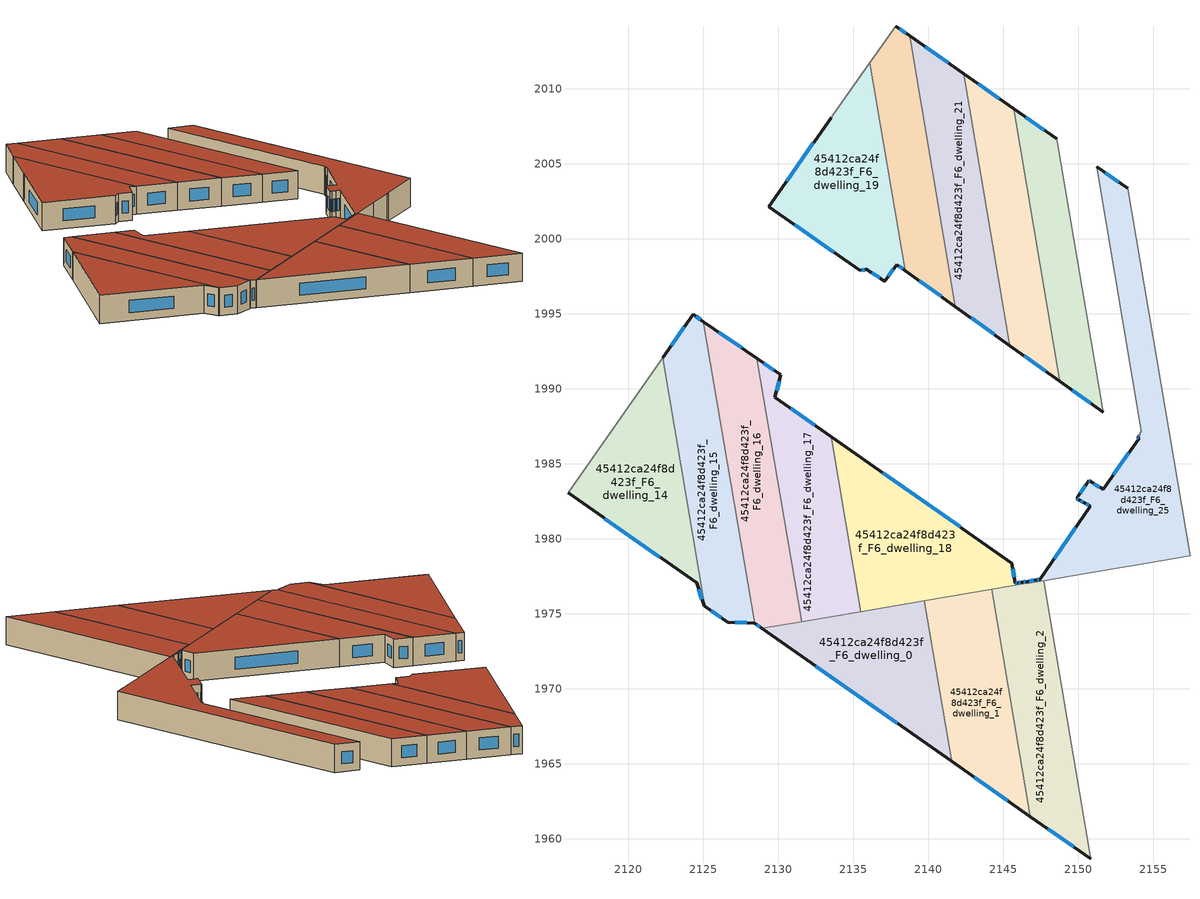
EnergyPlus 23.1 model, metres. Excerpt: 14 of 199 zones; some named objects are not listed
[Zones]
45412ca24f8d423f_F6_dwelling_0
 floor to 45412ca24f8d423f_F5_dwelling_0 (EU_floor_Construction): 2139.74,1975.87 2141.56,1965.15 2128.89,1974.02 z18
 wall outside (EU_wall_Construction): 2128.89,1974.02 2141.56,1965.15 z18:21
 wall to 45412ca24f8d423f_F6_dwelling_1 (EU_wall_Construction): 2141.56,1965.15 2139.74,1975.87 z18:21
 wall to 45412ca24f8d423f_F6_dwelling_18 (EU_wall_Construction): 2139.74,1975.87 2135.5,1975.15 z18:21
 wall to 45412ca24f8d423f_F6_dwelling_16 (EU_wall_Construction): 2131.55,1974.47 2128.89,1974.02 z18:21
 wall to 45412ca24f8d423f_F6_dwelling_17 (EU_wall_Construction): 2135.5,1975.14 2131.55,1974.47 z18:21
 window (EU_Window_Construction): 2132.51,1971.49 2137.94,1967.69 z18.86:20.14
 roof outside (EU_roof_Construction): 2141.56,1965.15 2139.74,1975.87 2128.89,1974.02 z21
45412ca24f8d423f_F6_dwelling_1
 floor to 45412ca24f8d423f_F5_dwelling_1 (EU_floor_Construction): 2144.24,1976.63 2146.81,1961.47 2141.56,1965.15 2139.74,1975.87 z18
 wall outside (EU_wall_Construction): 2141.56,1965.15 2146.81,1961.47 z18:21
 wall to 45412ca24f8d423f_F6_dwelling_2 (EU_wall_Construction): 2146.81,1961.47 2144.24,1976.63 z18:21
 wall to 45412ca24f8d423f_F6_dwelling_18 (EU_wall_Construction): 2144.24,1976.63 2139.74,1975.87 z18:21
 window (EU_Window_Construction): 2143.06,1964.1 2145.31,1962.52 z18.86:20.14
 roof outside (EU_roof_Construction): 2146.81,1961.47 2144.24,1976.63 2139.74,1975.87 2141.56,1965.15 z21
45412ca24f8d423f_F6_dwelling_14
 floor to 45412ca24f8d423f_F5_dwelling_14 (EU_floor_Construction): 2122.29,1992.06 2125.1,1975.5 2125.05,1975.53 2124.56,1977.06 2115.98,1983.07 z18
 wall outside (EU_wall_Construction): 2115.98,1983.07 2124.56,1977.06 2125.05,1975.53 2125.1,1975.5 z18:21
 wall adiabatic (EU_wall_Construction): 2122.29,1992.06 2115.98,1983.07 z18:21
 wall to 45412ca24f8d423f_F6_dwelling_15 (EU_wall_Construction): 2125.1,1975.5 2122.29,1992.06 z18:21
 window (EU_Window_Construction): 2124.7,1976.62 2124.91,1975.97 / 2118.43,1981.35 2122.11,1978.77 z18.86:20.14
 roof outside (EU_roof_Construction): 2125.1,1975.5 2122.29,1992.06 2115.98,1983.07 2124.56,1977.06 2125.05,1975.53 z21
45412ca24f8d423f_F6_dwelling_15
 floor to 45412ca24f8d423f_F5_dwelling_15 (EU_floor_Construction): 2125.01,1994.48 2128.42,1974.35 2128.38,1974.38 2126.62,1974.43 2125.1,1975.5 2122.29,1992.06 2124.32,1994.96 z18
 wall outside (EU_wall_Construction): 2125.01,1994.48 2124.32,1994.96 2122.29,1992.06 / 2125.1,1975.5 2126.62,1974.43 2128.38,1974.38 2128.42,1974.35 z18:21
 wall to 45412ca24f8d423f_F6_dwelling_16 (EU_wall_Construction): 2128.42,1974.35 2125.01,1994.48 z18:21
 window (EU_Window_Construction): 2123.74,1994.13 2122.87,1992.89 / 2124.81,1994.62 2124.52,1994.82 / 2127.13,1974.42 2127.88,1974.4 / 2125.53,1975.19 2126.19,1974.74 z18.86:20.14
 roof outside (EU_roof_Construction): 2128.42,1974.35 2125.01,1994.48 2124.32,1994.96 2122.29,1992.06 2125.1,1975.5 2126.62,1974.43 2128.38,1974.38 z21
45412ca24f8d423f_F6_dwelling_16
 floor to 45412ca24f8d423f_F5_dwelling_16 (EU_floor_Construction): 2128.57,1992.03 2131.55,1974.47 2128.89,1974.02 2128.42,1974.35 2125.01,1994.48 z18
 wall outside (EU_wall_Construction): 2128.57,1992.03 2125.01,1994.48 / 2128.42,1974.35 2128.89,1974.02 z18:21
 wall to 45412ca24f8d423f_F6_dwelling_17 (EU_wall_Construction): 2131.55,1974.47 2128.57,1992.03 z18:21
 window (EU_Window_Construction): 2127.55,1992.73 2126.02,1993.78 / 2128.56,1974.26 2128.76,1974.12 z18.86:20.14
 roof outside (EU_roof_Construction): 2131.55,1974.47 2128.57,1992.03 2125.01,1994.48 2128.42,1974.35 2128.89,1974.02 z21
45412ca24f8d423f_F6_dwelling_17
 floor to 45412ca24f8d423f_F5_dwelling_17 (EU_floor_Construction): 2130.17,1990.92 2129.77,1989.44 2133.52,1986.82 2135.5,1975.14 2131.55,1974.47 2128.57,1992.03 z18
 wall outside (EU_wall_Construction): 2133.52,1986.82 2129.77,1989.44 2130.17,1990.92 2128.57,1992.03 z18:21
 wall to 45412ca24f8d423f_F6_dwelling_18 (EU_wall_Construction): 2135.5,1975.14 2133.52,1986.82 z18:21
 window (EU_Window_Construction): 2129.89,1989.86 2130.06,1990.5 / 2132.45,1987.57 2130.84,1988.69 / 2129.71,1991.24 2129.03,1991.71 z18.86:20.14
 roof outside (EU_roof_Construction): 2135.5,1975.14 2133.52,1986.82 2129.77,1989.44 2130.17,1990.92 2128.57,1992.03 2131.55,1974.47 z21
45412ca24f8d423f_F6_dwelling_18
 floor to 45412ca24f8d423f_F5_dwelling_18 (EU_floor_Construction): 2145.56,1978.38 2145.8,1977.04 2145.95,1977.06 2146.25,1977.1 2146.29,1977.11 2146.54,1977.15 2146.57,1977.02 2135.5,1975.14 2133.52,1986.82 z18
 wall outside (EU_wall_Construction): 2146.54,1977.15 2146.29,1977.11 2146.25,1977.1 2146.21,1977.1 2145.95,1977.06 2145.8,1977.04 2145.56,1978.38 2133.52,1986.82 z18:21
 wall to 45412ca24f8d423f_F6_dwelling_25 (EU_wall_Construction): 2146.57,1977.02 2146.54,1977.15 z18:21
 wall to 45412ca24f8d423f_F6_dwelling_2 (EU_wall_Construction): 2144.24,1976.63 2146.56,1977.02 z18:21
 window (EU_Window_Construction): 2142.12,1980.79 2136.96,1984.41 / 2145.73,1977.42 2145.63,1977.99 / 2145.91,1977.05 2145.84,1977.04 / 2146.13,1977.09 2146.02,1977.07 / 2146.47,1977.14 2146.37,1977.12 z18.86:20.14
 roof outside (EU_roof_Construction): 2146.57,1977.02 2146.54,1977.15 2146.29,1977.11 2146.25,1977.1 2145.95,1977.06 2145.8,1977.04 2145.56,1978.38 2133.52,1986.82 2135.5,1975.14 z21
45412ca24f8d423f_F6_dwelling_19
 floor to 45412ca24f8d423f_F5_dwelling_19 (EU_floor_Construction): 2136.1,2011.74 2138.45,1997.88 2137.89,1998.28 2137.09,1997.17 2135.88,1997.98 2135.42,1997.89 2129.37,2002.15 2133.54,2008.09 2133.63,2008.22 z18
 wall outside (EU_wall_Construction): 2133.54,2008.09 2129.37,2002.15 2135.42,1997.89 2135.88,1997.98 2137.09,1997.17 2137.89,1998.28 2138.45,1997.88 z18:21
 wall to 45412ca24f8d423f_F6_dwelling_20 (EU_wall_Construction): 2138.45,1997.88 2136.1,2011.74 z18:21
 wall adiabatic (EU_wall_Construction): 2136.1,2011.74 2133.63,2008.22 2133.54,2008.09 z18:21
 window (EU_Window_Construction): 2138.05,1998.16 2138.29,1997.99 / 2137.32,1997.49 2137.66,1997.96 / 2136.23,1997.75 2136.75,1997.4 / 2135.55,1997.92 2135.75,1997.95 / 2131.1,2000.93 2133.69,1999.11 / 2132.35,2006.39 2130.56,2003.84 z18.86:20.14
 roof outside (EU_roof_Construction): 2138.45,1997.88 2136.1,2011.74 2133.63,2008.22 2133.54,2008.09 2129.37,2002.15 2135.42,1997.89 2135.88,1997.98 2137.09,1997.17 2137.89,1998.28 z21
45412ca24f8d423f_F6_dwelling_2
 floor to 45412ca24f8d423f_F5_dwelling_2 (EU_floor_Construction): 2147.69,1977.21 2150.84,1958.65 2146.81,1961.47 2144.24,1976.63 z18
 wall outside (EU_wall_Construction): 2146.81,1961.47 2150.84,1958.65 z18:21
 wall to 45412ca24f8d423f_F6_dwelling_3 (EU_wall_Construction): 2150.84,1958.65 2147.69,1977.21 z18:21
 wall to 45412ca24f8d423f_F6_dwelling_25 (EU_wall_Construction): 2147.69,1977.21 2146.71,1977.05 2146.64,1977.04 2146.57,1977.02 z18:21
 window (EU_Window_Construction): 2147.96,1960.67 2149.69,1959.46 z18.86:20.14
 roof outside (EU_roof_Construction): 2150.84,1958.65 2147.69,1977.21 2144.24,1976.63 2146.81,1961.47 z21
45412ca24f8d423f_F6_dwelling_20
 floor to 45412ca24f8d423f_F5_dwelling_20 (EU_floor_Construction): 2138.75,2013.53 2141.81,1995.47 2138.45,1997.88 2136.1,2011.74 2137.82,2014.18 z18
 wall outside (EU_wall_Construction): 2138.75,2013.53 2137.82,2014.18 / 2138.45,1997.88 2141.81,1995.47 z18:21
 wall to 45412ca24f8d423f_F6_dwelling_21 (EU_wall_Construction): 2141.81,1995.47 2138.75,2013.53 z18:21
 wall adiabatic (EU_wall_Construction): 2137.82,2014.18 2136.1,2011.74 z18:21
 window (EU_Window_Construction): 2138.48,2013.72 2138.08,2014 / 2139.41,1997.19 2140.85,1996.16 z18.86:20.14
 roof outside (EU_roof_Construction): 2141.81,1995.47 2138.75,2013.53 2137.82,2014.18 2136.1,2011.74 2138.45,1997.88 z21
45412ca24f8d423f_F6_dwelling_21
 floor to 45412ca24f8d423f_F5_dwelling_21 (EU_floor_Construction): 2142.37,2011 2145.44,1992.88 2141.81,1995.47 2138.75,2013.53 z18
 wall outside (EU_wall_Construction): 2141.81,1995.47 2145.44,1992.88 / 2142.37,2011 2138.75,2013.53 z18:21
 wall to 45412ca24f8d423f_F6_dwelling_22 (EU_wall_Construction): 2145.44,1992.88 2142.37,2011 z18:21
 window (EU_Window_Construction): 2142.85,1994.73 2144.41,1993.62 / 2141.33,2011.72 2139.78,2012.81 z18.86:20.14
 roof outside (EU_roof_Construction): 2145.44,1992.88 2142.37,2011 2138.75,2013.53 2141.81,1995.47 z21
45412ca24f8d423f_F6_dwelling_22
 floor to 45412ca24f8d423f_F5_dwelling_22 (EU_floor_Construction): 2145.7,2008.67 2148.78,1990.5 2145.44,1992.88 2142.37,2011 z18
 wall outside (EU_wall_Construction): 2145.44,1992.88 2148.78,1990.5 / 2145.7,2008.67 2142.37,2011 z18:21
 wall to 45412ca24f8d423f_F6_dwelling_23 (EU_wall_Construction): 2148.78,1990.5 2145.7,2008.67 z18:21
 window (EU_Window_Construction): 2146.4,1992.2 2147.83,1991.18 / 2144.74,2009.34 2143.32,2010.34 z18.86:20.14
 roof outside (EU_roof_Construction): 2148.78,1990.5 2145.7,2008.67 2142.37,2011 2145.44,1992.88 z21
45412ca24f8d423f_F6_dwelling_23
 floor to 45412ca24f8d423f_F5_dwelling_23 (EU_floor_Construction): 2148.56,2006.67 2151.65,1988.44 2148.78,1990.5 2145.7,2008.67 z18
 wall outside (EU_wall_Construction): 2148.78,1990.5 2151.65,1988.44 / 2148.56,2006.67 2145.7,2008.67 z18:21
 wall to 45412ca24f8d423f_F6_dwelling_24 (EU_wall_Construction): 2151.65,1988.44 2148.56,2006.67 z18:21
 window (EU_Window_Construction): 2149.6,1989.91 2150.83,1989.03 / 2147.74,2007.24 2146.51,2008.1 z18.86:20.14
 roof outside (EU_roof_Construction): 2151.65,1988.44 2148.56,2006.67 2145.7,2008.67 2148.78,1990.5 z21
45412ca24f8d423f_F6_dwelling_25
 floor to 45412ca24f8d423f_F5_dwelling_25 (EU_floor_Construction): 2153.29,2003.36 2157.45,1978.87 2153.39,1978.18 2153.16,1978.14 2146.71,1977.05 2146.64,1977.04 2146.57,1977.02 2146.54,1977.15 2147.22,1977.25 2147.42,1977.28 2150.8,1982.16 2150.41,1982.39 2150.05,1982.6 2149.89,1982.69 2150.71,1983.87 2150.79,1983.82 2151.65,1983.29 2154.07,1986.72 2153.95,1986.8 2154.03,1986.93 2154.12,1986.87 2154.09,1987.01 2154.21,1987.18 2151.22,2004.81 z18
 wall outside (EU_wall_Construction): 2153.95,1986.8 2154.07,1986.72 2151.65,1983.29 2150.79,1983.82 2150.71,1983.87 2149.89,1982.69 2150.05,1982.6 2150.41,1982.39 2150.8,1982.16 2147.42,1977.28 2147.22,1977.25 2146.54,1977.15 / 2153.29,2003.36 2151.22,2004.81 z18:21
 wall to 45412ca24f8d423f_F6_dwelling_24 (EU_wall_Construction): 2151.22,2004.81 2154.21,1987.18 2154.09,1987.01 2154.12,1986.87 2154.03,1986.93 2153.95,1986.8 z18:21
 wall to 45412ca24f8d423f_F6_dwelling_26 (EU_wall_Construction): 2157.45,1978.87 2153.29,2003.36 z18:21
 wall to 45412ca24f8d423f_F6_dwelling_5 (EU_wall_Construction): 2153.16,1978.14 2153.39,1978.18 2157.45,1978.87 z18:21
 wall to 45412ca24f8d423f_F6_dwelling_3 (EU_wall_Construction): 2147.69,1977.21 2150.59,1977.71 z18:21
 wall to 45412ca24f8d423f_F6_dwelling_4 (EU_wall_Construction): 2150.59,1977.71 2153.16,1978.14 z18:21
 window (EU_Window_Construction): 2150.77,1983.84 2150.73,1983.86 / 2151.4,1983.45 2151.04,1983.67 / 2153.38,1985.74 2152.34,1984.27 / 2153.98,1986.78 2154.04,1986.74 / 2152.7,2003.78 2151.81,2004.4 / 2147.03,1977.22 2146.74,1977.18 / 2147.36,1977.27 2147.28,1977.26 / 2149.83,1980.76 2148.39,1978.68 / 2150.52,1982.32 2150.69,1982.22 / 2150.15,1982.54 2150.31,1982.45 / 2149.94,1982.67 2150,1982.63 / 2150.47,1983.54 2150.13,1983.03 z18.86:20.14
 roof outside (EU_roof_Construction): 2157.45,1978.87 2153.29,2003.36 2151.22,2004.81 2154.21,1987.18 2154.09,1987.01 2154.12,1986.87 2154.03,1986.93 2153.95,1986.8 2154.07,1986.72 2151.65,1983.29 2150.79,1983.82 2150.71,1983.87 2149.89,1982.69 2150.05,1982.6 2150.41,1982.39 2150.8,1982.16 2147.42,1977.28 2147.22,1977.25 2146.54,1977.15 2146.57,1977.02 2146.64,1977.04 2146.71,1977.05 2153.16,1978.14 2153.39,1978.18 z21
[Building]
EU S2 Campaign: North Axis=0; Terrain=City; Solar Distribution=FullExterior
[Site:Location]
Helsinki-Vantaa.AP: Latitude=60.317; Longitude=24.963; Time Zone=2; Elevation=54.6
[SizingPeriod:WeatherFileDays]
AnnualSizingPeriod: Begin Month=1; Begin Day of Month=1; End Month=12; End Day of Month=31; Day of Week for Start Day=Monday; Use Weather File Daylight Saving Period=No; Use Weather File Rain and Snow Indicators=No
[MATERIAL]
EU_InternalMass_Material: Roughness=MediumRough; Thickness=0.1; Conductivity=1; Density=1800; Specific Heat=900; Thermal Absorptance=0.9; Solar Absorptance=0.7; Visible Absorptance=0.7
[MATERIAL:NOMASS] Roughness=MediumRough; Thermal Absorptance=0.9; Solar Absorptance=0.7; Visible Absorptance=0.7
Name | Thermal Resistance
EU_wall_NoMass | 1.10183
EU_roof_NoMass; EU_floor_NoMass | 1.70606
[WINDOWMATERIAL:SIMPLEGLAZINGSYSTEM]
EU_Window_SimpleGlazing: UFactor=3.11035; Solar Heat Gain Coefficient=0.8; Visible Transmittance=0.8
[CONSTRUCTION]
EU_wall_Construction: EU_wall_NoMass
EU_roof_Construction: EU_roof_NoMass
EU_floor_Construction: EU_floor_NoMass
EU_Window_Construction: EU_Window_SimpleGlazing
EU_InternalMass_Construction: EU_InternalMass_Material
[ZONE] Type=1; Multiplier=1; Ceiling Height=autocalculate; Floor Area=autocalculate; Part of Total Floor Area=Yes
Name | Volume
45412ca24f8d423f_F6_dwelling_0 | 179.444
45412ca24f8d423f_F6_dwelling_1 | 179.414
45412ca24f8d423f_F6_dwelling_14 | 179.454
45412ca24f8d423f_F6_dwelling_15 | 179.423
45412ca24f8d423f_F6_dwelling_16 | 179.431
45412ca24f8d423f_F6_dwelling_17 | 172.485
45412ca24f8d423f_F6_dwelling_18 | 209.698
45412ca24f8d423f_F6_dwelling_19 | 194.071
45412ca24f8d423f_F6_dwelling_2 | 179.448
45412ca24f8d423f_F6_dwelling_20 | 146.573
45412ca24f8d423f_F6_dwelling_21 | 173.115
45412ca24f8d423f_F6_dwelling_22 | 159.651
45412ca24f8d423f_F6_dwelling_23 | 137.774
45412ca24f8d423f_F6_dwelling_25 | 252.751
[INTERNALMASS] Construction=EU_InternalMass_Construction
Name | Zone or ZoneList | Surface Area
45412ca24f8d423f_F6_dwelling_0_EU_InternalMass | 45412ca24f8d423f_F6_dwelling_0 | 59.815
45412ca24f8d423f_F6_dwelling_1_EU_InternalMass | 45412ca24f8d423f_F6_dwelling_1 | 59.8046
45412ca24f8d423f_F6_dwelling_2_EU_InternalMass | 45412ca24f8d423f_F6_dwelling_2 | 59.8162
45412ca24f8d423f_F6_dwelling_14_EU_InternalMass | 45412ca24f8d423f_F6_dwelling_14 | 59.8179
45412ca24f8d423f_F6_dwelling_15_EU_InternalMass | 45412ca24f8d423f_F6_dwelling_15 | 59.8073
45412ca24f8d423f_F6_dwelling_16_EU_InternalMass | 45412ca24f8d423f_F6_dwelling_16 | 59.8101
45412ca24f8d423f_F6_dwelling_17_EU_InternalMass | 45412ca24f8d423f_F6_dwelling_17 | 57.4948
45412ca24f8d423f_F6_dwelling_18_EU_InternalMass | 45412ca24f8d423f_F6_dwelling_18 | 69.896
45412ca24f8d423f_F6_dwelling_19_EU_InternalMass | 45412ca24f8d423f_F6_dwelling_19 | 64.6905
45412ca24f8d423f_F6_dwelling_20_EU_InternalMass | 45412ca24f8d423f_F6_dwelling_20 | 48.8577
45412ca24f8d423f_F6_dwelling_21_EU_InternalMass | 45412ca24f8d423f_F6_dwelling_21 | 57.705
45412ca24f8d423f_F6_dwelling_22_EU_InternalMass | 45412ca24f8d423f_F6_dwelling_22 | 53.2168
45412ca24f8d423f_F6_dwelling_23_EU_InternalMass | 45412ca24f8d423f_F6_dwelling_23 | 45.9246
45412ca24f8d423f_F6_dwelling_25_EU_InternalMass | 45412ca24f8d423f_F6_dwelling_25 | 84.2487
[OTHEREQUIPMENT] Fuel Type=Electricity; Design Level Calculation Method=Watts/Area; Power per Zone Floor Area=1; Fraction Latent=0; Fraction Radiant=0; Fraction Lost=0; Carbon Dioxide Generation Rate=0; EndUse Subcategory=EU_Step8_InternalGains
Name | Zone or ZoneList or Space or SpaceList | Schedule
EU_Step8_InternalGain_45412ca24f8d423f_F6_dwelling_0_f000 | 45412ca24f8d423f_F6_dwelling_0 | EU_Step8_GainSchedule_45412ca24f8d423f_F6_dwelling_0_f000
EU_Step8_InternalGain_45412ca24f8d423f_F6_dwelling_1_f000 | 45412ca24f8d423f_F6_dwelling_1 | EU_Step8_GainSchedule_45412ca24f8d423f_F6_dwelling_1_f000
EU_Step8_InternalGain_45412ca24f8d423f_F6_dwelling_2_f000 | 45412ca24f8d423f_F6_dwelling_2 | EU_Step8_GainSchedule_45412ca24f8d423f_F6_dwelling_2_f000
EU_Step8_InternalGain_45412ca24f8d423f_F6_dwelling_14_f000 | 45412ca24f8d423f_F6_dwelling_14 | EU_Step8_GainSchedule_45412ca24f8d423f_F6_dwelling_14_f000
EU_Step8_InternalGain_45412ca24f8d423f_F6_dwelling_15_f000 | 45412ca24f8d423f_F6_dwelling_15 | EU_Step8_GainSchedule_45412ca24f8d423f_F6_dwelling_15_f000
EU_Step8_InternalGain_45412ca24f8d423f_F6_dwelling_16_f000 | 45412ca24f8d423f_F6_dwelling_16 | EU_Step8_GainSchedule_45412ca24f8d423f_F6_dwelling_16_f000
EU_Step8_InternalGain_45412ca24f8d423f_F6_dwelling_17_f000 | 45412ca24f8d423f_F6_dwelling_17 | EU_Step8_GainSchedule_45412ca24f8d423f_F6_dwelling_17_f000
EU_Step8_InternalGain_45412ca24f8d423f_F6_dwelling_18_f000 | 45412ca24f8d423f_F6_dwelling_18 | EU_Step8_GainSchedule_45412ca24f8d423f_F6_dwelling_18_f000
EU_Step8_InternalGain_45412ca24f8d423f_F6_dwelling_19_f000 | 45412ca24f8d423f_F6_dwelling_19 | EU_Step8_GainSchedule_45412ca24f8d423f_F6_dwelling_19_f000
EU_Step8_InternalGain_45412ca24f8d423f_F6_dwelling_20_f000 | 45412ca24f8d423f_F6_dwelling_20 | EU_Step8_GainSchedule_45412ca24f8d423f_F6_dwelling_20_f000
EU_Step8_InternalGain_45412ca24f8d423f_F6_dwelling_21_f000 | 45412ca24f8d423f_F6_dwelling_21 | EU_Step8_GainSchedule_45412ca24f8d423f_F6_dwelling_21_f000
EU_Step8_InternalGain_45412ca24f8d423f_F6_dwelling_22_f000 | 45412ca24f8d423f_F6_dwelling_22 | EU_Step8_GainSchedule_45412ca24f8d423f_F6_dwelling_22_f000
EU_Step8_InternalGain_45412ca24f8d423f_F6_dwelling_23_f000 | 45412ca24f8d423f_F6_dwelling_23 | EU_Step8_GainSchedule_45412ca24f8d423f_F6_dwelling_23_f000
EU_Step8_InternalGain_45412ca24f8d423f_F6_dwelling_25_f000 | 45412ca24f8d423f_F6_dwelling_25 | EU_Step8_GainSchedule_45412ca24f8d423f_F6_dwelling_25_f000
[ZONEVENTILATION:DESIGNFLOWRATE] Schedule=EU_AlwaysOn; Design Flow Rate Calculation Method=AirChanges/Hour; Air Changes per Hour=0.756316; Ventilation Type=Natural; Fan Pressure Rise=0; Fan Total Efficiency=1; Constant Term Coefficient=1; Temperature Term Coefficient=0; Velocity Term Coefficient=0; Velocity Squared Term Coefficient=0; Minimum Indoor Temperature=-100; Maximum Indoor Temperature=100; Delta Temperature=-100; Minimum Outdoor Temperature=-100; Maximum Outdoor Temperature=100; Maximum Wind Speed=40
Name | Zone or ZoneList or Space or SpaceList
EU_ConstantAir_45412ca24f8d423f_F6_dwelling_0 | 45412ca24f8d423f_F6_dwelling_0
EU_ConstantAir_45412ca24f8d423f_F6_dwelling_1 | 45412ca24f8d423f_F6_dwelling_1
EU_ConstantAir_45412ca24f8d423f_F6_dwelling_2 | 45412ca24f8d423f_F6_dwelling_2
EU_ConstantAir_45412ca24f8d423f_F6_dwelling_14 | 45412ca24f8d423f_F6_dwelling_14
EU_ConstantAir_45412ca24f8d423f_F6_dwelling_15 | 45412ca24f8d423f_F6_dwelling_15
EU_ConstantAir_45412ca24f8d423f_F6_dwelling_16 | 45412ca24f8d423f_F6_dwelling_16
EU_ConstantAir_45412ca24f8d423f_F6_dwelling_17 | 45412ca24f8d423f_F6_dwelling_17
EU_ConstantAir_45412ca24f8d423f_F6_dwelling_18 | 45412ca24f8d423f_F6_dwelling_18
EU_ConstantAir_45412ca24f8d423f_F6_dwelling_19 | 45412ca24f8d423f_F6_dwelling_19
EU_ConstantAir_45412ca24f8d423f_F6_dwelling_20 | 45412ca24f8d423f_F6_dwelling_20
EU_ConstantAir_45412ca24f8d423f_F6_dwelling_21 | 45412ca24f8d423f_F6_dwelling_21
EU_ConstantAir_45412ca24f8d423f_F6_dwelling_22 | 45412ca24f8d423f_F6_dwelling_22
EU_ConstantAir_45412ca24f8d423f_F6_dwelling_23 | 45412ca24f8d423f_F6_dwelling_23
EU_ConstantAir_45412ca24f8d423f_F6_dwelling_25 | 45412ca24f8d423f_F6_dwelling_25
[HVACTEMPLATE:ZONE:IDEALLOADSAIRSYSTEM] System Availability Schedule=EU_AlwaysOn; Maximum Heating Supply Air Temperature=50; Minimum Cooling Supply Air Temperature=13; Maximum Heating Supply Air Humidity Ratio=0.0156; Minimum Cooling Supply Air Humidity Ratio=0.0077; Heating Limit=NoLimit; Cooling Limit=NoLimit; Heating Availability Schedule=EU_AlwaysOn; Cooling Availability Schedule=EU_CoolingOff; Dehumidification Control Type=ConstantSensibleHeatRatio; Cooling Sensible Heat Ratio=0.7; Dehumidification Setpoint=60; Humidification Control Type=None; Humidification Setpoint=30; Outdoor Air Method=None; Outdoor Air Flow Rate per Person=0.00944; Outdoor Air Flow Rate per Zone Floor Area=0; Outdoor Air Flow Rate per Zone=0; Demand Controlled Ventilation Type=None; Outdoor Air Economizer Type=NoEconomizer; Heat Recovery Type=None; Sensible Heat Recovery Effectiveness=0.7; Latent Heat Recovery Effectiveness=0.65
Name | Template Thermostat
45412ca24f8d423f_F6_dwelling_0 | EU_HeatOnly_45412ca24f8d423f_F6_dwelling_0
45412ca24f8d423f_F6_dwelling_1 | EU_HeatOnly_45412ca24f8d423f_F6_dwelling_1
45412ca24f8d423f_F6_dwelling_2 | EU_HeatOnly_45412ca24f8d423f_F6_dwelling_2
45412ca24f8d423f_F6_dwelling_14 | EU_HeatOnly_45412ca24f8d423f_F6_dwelling_14
45412ca24f8d423f_F6_dwelling_15 | EU_HeatOnly_45412ca24f8d423f_F6_dwelling_15
45412ca24f8d423f_F6_dwelling_16 | EU_HeatOnly_45412ca24f8d423f_F6_dwelling_16
45412ca24f8d423f_F6_dwelling_17 | EU_HeatOnly_45412ca24f8d423f_F6_dwelling_17
45412ca24f8d423f_F6_dwelling_18 | EU_HeatOnly_45412ca24f8d423f_F6_dwelling_18
45412ca24f8d423f_F6_dwelling_19 | EU_HeatOnly_45412ca24f8d423f_F6_dwelling_19
45412ca24f8d423f_F6_dwelling_20 | EU_HeatOnly_45412ca24f8d423f_F6_dwelling_20
45412ca24f8d423f_F6_dwelling_21 | EU_HeatOnly_45412ca24f8d423f_F6_dwelling_21
45412ca24f8d423f_F6_dwelling_22 | EU_HeatOnly_45412ca24f8d423f_F6_dwelling_22
45412ca24f8d423f_F6_dwelling_23 | EU_HeatOnly_45412ca24f8d423f_F6_dwelling_23
45412ca24f8d423f_F6_dwelling_25 | EU_HeatOnly_45412ca24f8d423f_F6_dwelling_25
[SIZING:ZONE] Zone Cooling Design Supply Air Temperature Input Method=SupplyAirTemperature; Zone Cooling Design Supply Air Temperature=13; Zone Heating Design Supply Air Temperature Input Method=SupplyAirTemperature; Zone Heating Design Supply Air Temperature=50; Zone Cooling Design Supply Air Humidity Ratio=0.008; Zone Heating Design Supply Air Humidity Ratio=0.008; Cooling Design Air Flow Method=DesignDay; Cooling Design Air Flow Rate=0; Cooling Minimum Air Flow per Zone Floor Area=0.000762; Cooling Minimum Air Flow=0; Cooling Minimum Air Flow Fraction=0.2; Heating Design Air Flow Method=DesignDay; Heating Design Air Flow Rate=0; Heating Maximum Air Flow per Zone Floor Area=0.002032; Heating Maximum Air Flow=0.141576; Heating Maximum Air Flow Fraction=0.3; Account for Dedicated Outdoor Air System=No; Dedicated Outdoor Air System Control Strategy=NeutralSupplyAir; Dedicated Outdoor Air Low Setpoint Temperature for Design=autosize; Dedicated Outdoor Air High Setpoint Temperature for Design=autosize; Zone Load Sizing Method=Sensible Load Only No Latent Load; Zone Latent Cooling Design Supply Air Humidity Ratio Input Method=HumidityRatioDifference; Zone Cooling Design Supply Air Humidity Ratio Difference=0.005; Zone Latent Heating Design Supply Air Humidity Ratio Input Method=HumidityRatioDifference; Zone Humidification Design Supply Air Humidity Ratio Difference=0.005
45412ca24f8d423f_F6_dwelling_0; 45412ca24f8d423f_F6_dwelling_1; 45412ca24f8d423f_F6_dwelling_2; 45412ca24f8d423f_F6_dwelling_14; 45412ca24f8d423f_F6_dwelling_15; 45412ca24f8d423f_F6_dwelling_16; 45412ca24f8d423f_F6_dwelling_17; 45412ca24f8d423f_F6_dwelling_18; 45412ca24f8d423f_F6_dwelling_19; 45412ca24f8d423f_F6_dwelling_20; 45412ca24f8d423f_F6_dwelling_21; 45412ca24f8d423f_F6_dwelling_22; 45412ca24f8d423f_F6_dwelling_23; 45412ca24f8d423f_F6_dwelling_25
[SCHEDULE:CONSTANT]
Name | Hourly Value
EU_AlwaysOn | 1
EU_CoolingOff | 0
[SCHEDULE:FILE] Column Number=1; Rows to Skip at Top=0; Number of Hours of Data=8760; Column Separator=Comma; Interpolate to Timestep=No; Minutes per Item=60; Adjust Schedule for Daylight Savings=Yes
Name | File
EU_Step8_GainSchedule_45412ca24f8d423f_F6_dwelling_0_f000 | ../../schedules/45412ca24f8d423f/45412ca24f8d423f_F6_dwelling_0_f000_gain.csv
EU_Step8_GainSchedule_45412ca24f8d423f_F6_dwelling_1_f000 | ../../schedules/45412ca24f8d423f/45412ca24f8d423f_F6_dwelling_1_f000_gain.csv
EU_Step8_GainSchedule_45412ca24f8d423f_F6_dwelling_2_f000 | ../../schedules/45412ca24f8d423f/45412ca24f8d423f_F6_dwelling_2_f000_gain.csv
EU_Step8_GainSchedule_45412ca24f8d423f_F6_dwelling_14_f000 | ../../schedules/45412ca24f8d423f/45412ca24f8d423f_F6_dwelling_14_f000_gain.csv
EU_Step8_GainSchedule_45412ca24f8d423f_F6_dwelling_15_f000 | ../../schedules/45412ca24f8d423f/45412ca24f8d423f_F6_dwelling_15_f000_gain.csv
EU_Step8_GainSchedule_45412ca24f8d423f_F6_dwelling_16_f000 | ../../schedules/45412ca24f8d423f/45412ca24f8d423f_F6_dwelling_16_f000_gain.csv
EU_Step8_GainSchedule_45412ca24f8d423f_F6_dwelling_17_f000 | ../../schedules/45412ca24f8d423f/45412ca24f8d423f_F6_dwelling_17_f000_gain.csv
EU_Step8_GainSchedule_45412ca24f8d423f_F6_dwelling_18_f000 | ../../schedules/45412ca24f8d423f/45412ca24f8d423f_F6_dwelling_18_f000_gain.csv
EU_Step8_GainSchedule_45412ca24f8d423f_F6_dwelling_19_f000 | ../../schedules/45412ca24f8d423f/45412ca24f8d423f_F6_dwelling_19_f000_gain.csv
EU_Step8_GainSchedule_45412ca24f8d423f_F6_dwelling_20_f000 | ../../schedules/45412ca24f8d423f/45412ca24f8d423f_F6_dwelling_20_f000_gain.csv
EU_Step8_GainSchedule_45412ca24f8d423f_F6_dwelling_21_f000 | ../../schedules/45412ca24f8d423f/45412ca24f8d423f_F6_dwelling_21_f000_gain.csv
EU_Step8_GainSchedule_45412ca24f8d423f_F6_dwelling_22_f000 | ../../schedules/45412ca24f8d423f/45412ca24f8d423f_F6_dwelling_22_f000_gain.csv
EU_Step8_GainSchedule_45412ca24f8d423f_F6_dwelling_23_f000 | ../../schedules/45412ca24f8d423f/45412ca24f8d423f_F6_dwelling_23_f000_gain.csv
EU_Step8_GainSchedule_45412ca24f8d423f_F6_dwelling_25_f000 | ../../schedules/45412ca24f8d423f/45412ca24f8d423f_F6_dwelling_25_f000_gain.csv
